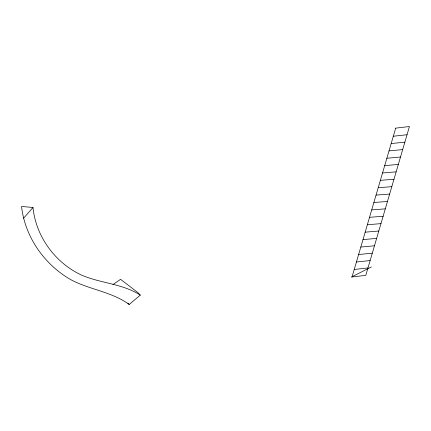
<?xml version="1.0" encoding="UTF-8"?>
<svg xmlns="http://www.w3.org/2000/svg" width="431" height="431" viewBox="0 0 431 431"><rect width="100%" height="100%" fill="white"/><g stroke="black" fill="none" stroke-linecap="round" stroke-linejoin="round"><path stroke-width="0.65" d="M23.597 218.231L32.993 207.489L21.55 206.46C24.944 236.958 44.458 264.677 70.937 279.751C89.616 289.707 111.866 291.771 129.181 304.485L140.264 295.127L138.211 292.87L120.567 279.31L112.987 284.541M351.357 277.079L371.393 266.951M354.239 269.477L367.966 267.947M393.32 136.234L407.036 134.725M356.432 261.994L370.132 260.556M391.17 143.561L404.854 142.165M358.624 254.522L372.303 253.169M389.015 150.904L402.673 149.595M360.812 247.06L374.469 245.783M386.86 158.258L400.496 157.019M362.999 239.609L376.635 238.402M384.705 165.612L398.319 164.437M365.181 232.169L378.801 231.016M382.545 172.971L396.143 171.85M367.357 224.74L380.966 223.635M380.384 180.336L393.972 179.264M369.534 217.316L383.132 216.249M378.219 187.711L391.801 186.671M371.705 209.902L385.298 208.857M376.053 195.098L389.629 194.074M373.882 202.495L387.464 201.471M140.264 295.127C122.447 283.533 100.218 283.388 81.12 274.897C55.012 262.603 35.843 236.328 32.993 207.489M127.878 303.036L129.181 304.485M395.685 128.147L352.03 276.982L365.795 275.35L409.45 126.515L395.685 128.147"/></g></svg>
